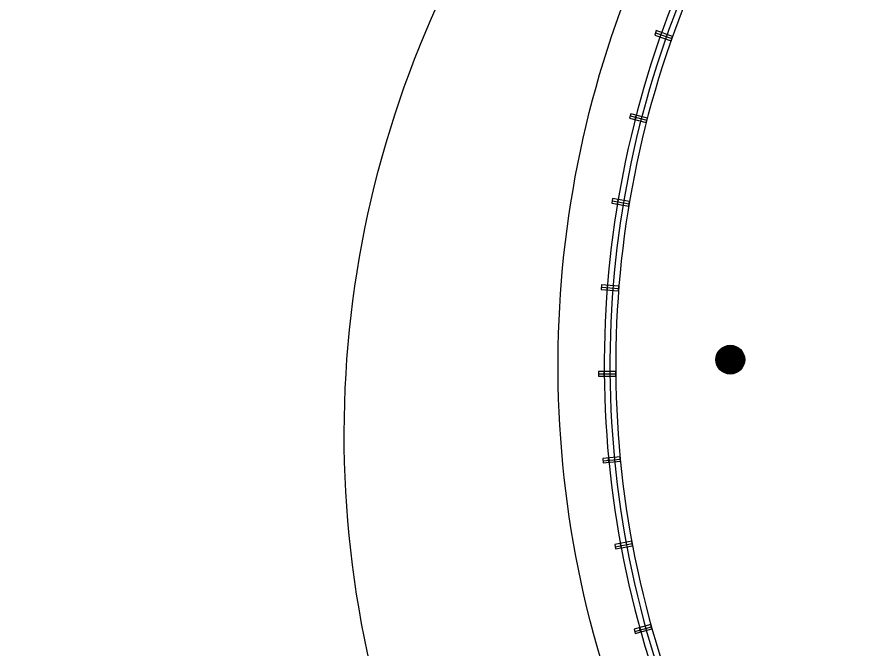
# Model space of a CAD drawing. Extents: x 1962160 to 37842216, y -162679 to 2997677.
# Drawn here: x 37613660 to 37628305, y 2760847 to 2771824 of the extents above; entities that cross this region are included whole.
import ezdxf

# ---------------------------------------------------------------- set-up
doc = ezdxf.new("R2010")
doc.units = 0
doc.header["$LTSCALE"] = 1000
doc.linetypes.add('CENTER', pattern=[2, 1.25, -0.25, 0.25, -0.25])
doc.linetypes.add('CENTER2', pattern=[28.575, 19.05, -3.175, 3.175, -3.175])
doc.layers.get('0').update_dxf_attribs({"color": 8})
for name, color, linetype in [('#幕墙线-平面', 8, 'Continuous'), ('#轴线', 8, 'CENTER2'), ('A-GRID', 8, 'CENTER'), ('A-STRS-HRAL', 8, 'Continuous'), ('COLUMN', 8, 'Continuous'), ('DIM', 8, 'Continuous'), ('G-ACCS', 8, 'Continuous'), ('PUB_HATCH', 8, 'Continuous'), ('周边建筑', 8, 'Continuous')]:
    doc.layers.add(name, color=color, linetype=linetype)

# ---------------------------------------------------------------- blocks, each defined once
blk = doc.blocks.new('smg')
blk.add_lwpolyline([(-40, 200), (-40, -100), (40, -100), (40, 200)], close=True)
for points in [[(0, -100), (0, 200)], [(40, 0), (-40, 0)]]:
    blk.add_lwpolyline(points)
blk = doc.blocks.new('_YZH')
blk.add_circle((0, 0), 0.5)
at = {"layer": 'PUB_HATCH', "const_width": 0.5}
blk.add_lwpolyline([(-0.25, 0, 1), (0.25, 0, 1)], format="xyb", close=True, dxfattribs=at)
blk = doc.blocks.new('ECC')
at = {"layer": '周边建筑'}
blk.add_lwpolyline([(-145492, 463696, 0.683049), (-142913, 509267, -0.431954), (-151320, 534092, 0.480345), (-164904, 565638, 0.282623), (-204116, 554265)], format="xyb", dxfattribs=at)
blk.add_lwpolyline([(-144961, 507400, -0.491558), (-154135, 534388, 0.529409), (-166641, 565013, 0.308031), (-209345, 547543, 0.003255), (-209743, 546935, 0.451416), (-206552, 535679, -0.504114), (-200161, 502524, 0.431774), (-198074, 473485, 0.257237), (-145095, 463827, 0.71729)], format="xyb", close=True, dxfattribs=at)
for centre, radius, start, end in [((-162820, 516737), 65000, 322.26362, 219.12201), ((-135429, 525637), 17200, 151.983, 245.4316), ((-135429, 525637), 17100, 151.983, 245.4315), ((-135429, 525637), 17000, 151.983, 245.4315)]:
    blk.add_arc(centre, radius, start, end, dxfattribs=at)
at = {"layer": 'COLUMN', "xscale": 500, "yscale": 500, "zscale": 500}
blk.add_blockref('_YZH', (-150442, 525731), dxfattribs=at)
at = {"layer": '周边建筑'}
for p, rotation in [((-151645, 531371), 250.5253552133974), ((-152083, 529937), 255.5220801709336), ((-152394, 528470), 260.51880512847), ((-152577, 526982), 265.5155300860062), ((-152629, 525483), 270.5122550435424), ((-152550, 523986), 275.5089800010787), ((-152341, 522501), 280.505704958615), ((-152004, 521040), 285.5024299161512)]:
    blk.add_blockref('smg', p, dxfattribs=dict(at, rotation=rotation))
blk = doc.blocks.new('总体道路0521')
at = {"layer": 'G-ACCS'}
blk.add_arc((35647972.511, 2918657.177), 223.8, 2.61503, 87.0254, dxfattribs=at)
blk = doc.blocks.new('A$C06ac024f')
at = {"xscale": 1000, "yscale": 1000, "zscale": 1000}
blk.add_blockref('总体道路0521', (-35647972511, -2918657177), dxfattribs=at)
at = {"layer": '周边建筑'}
blk.add_blockref('ECC', (162820, -516737), dxfattribs=at)
blk = doc.blocks.new('A$C80b62fe7')
at = {"layer": '#幕墙线-平面'}
for radius, start, end in [(128529, 333.50225, 195.7758), (127529, 333.53985, 195.7884)]:
    blk.add_arc((71052, 188867), radius, start, end, dxfattribs=at)
blk = doc.blocks.new('DASWQE')
at = {"layer": 'DIM', "ltscale": 10}
blk.add_blockref('A$C80b62fe7', (-71047, -188863), dxfattribs=at)
blk = doc.blocks.new('DOTE-11')
at = {"layer": '#轴线'}
for radius, end in [(146600, 183.99981), (138800, 210.18842), (130400, 210.32938), (127950, 210.37401)]:
    blk.add_arc((36780599, 2918657), radius, 324.5, end, dxfattribs=at)
blk = doc.blocks.new('FDGFH')
at = {"layer": 'A-GRID'}
blk.add_blockref('DOTE-11', (-36780599, -2918657), dxfattribs=at)

msp = doc.modelspace()

# ---------------------------------------------------------------- block references
at = {"layer": 'A-STRS-HRAL'}
msp.add_blockref('DASWQE', (37613652.6, 2756886), dxfattribs=at)
at = {"layer": 'DIM', "ltscale": 10}
msp.add_blockref('A$C06ac024f', (37613657.1, 2756879.8), dxfattribs=at)
at = {"layer": 'DIM'}
msp.add_blockref('FDGFH', (37613657.1, 2756879.8), dxfattribs=at)

doc.saveas('drawing.dxf')
